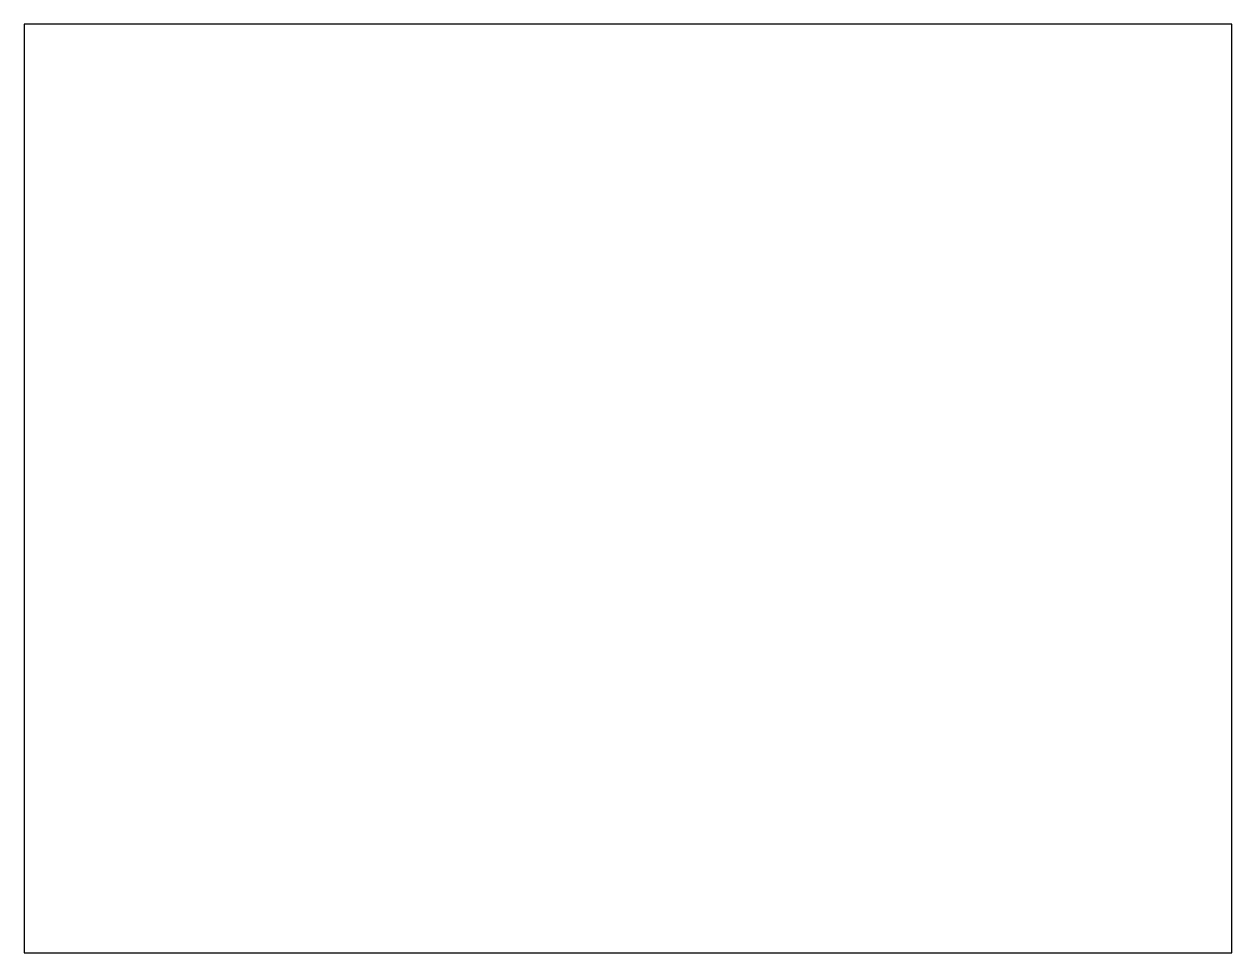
# Model space of a CAD drawing. Header units: inches. Extents: x -3.25 to 3.25, y -2.5 to 2.5.
import ezdxf

# ---------------------------------------------------------------- set-up
doc = ezdxf.new("R2010")
doc.units = ezdxf.units.IN
doc.header["$MEASUREMENT"] = 0

msp = doc.modelspace()

# ---------------------------------------------------------------- linework, layer by layer
at = {"linetype": 'Continuous', "lineweight": 25}
for p, q in [((-3.25, 2.5), (-3.25, -2.5)), ((3.25, 2.5), (-3.25, 2.5)), ((3.25, -2.5), (3.25, 2.5)), ((-3.25, -2.5), (3.25, -2.5))]:
    msp.add_line(p, q, dxfattribs=at)

doc.saveas('drawing.dxf')
